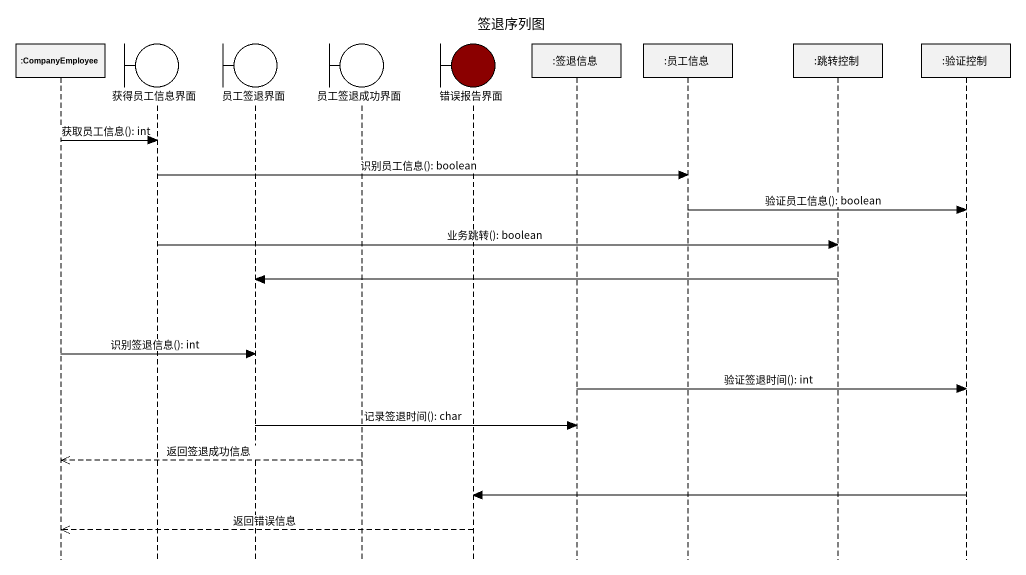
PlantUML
@startuml
title 签退序列图
hide footbox
participant ":CompanyEmployee" as CompanyEmployee
boundary 获得员工信息界面
boundary 员工签退界面
boundary 员工签退成功界面
boundary 错误报告界面 #8B0000
participant ":签退信息" as 签退信息
participant ":员工信息" as 员工信息
participant ":跳转控制" as 跳转控制
participant ":验证控制" as 验证控制

CompanyEmployee -> 获得员工信息界面 : 获取员工信息(): int
获得员工信息界面 -> 员工信息 : 识别员工信息(): boolean
员工信息 -> 验证控制 : 验证员工信息(): boolean
获得员工信息界面 -> 跳转控制 : 业务跳转(): boolean
跳转控制 -> 员工签退界面
CompanyEmployee -> 员工签退界面 : 识别签退信息(): int
签退信息 -> 验证控制 : 验证签退时间(): int
员工签退界面 -> 签退信息 : 记录签退时间(): char
员工签退成功界面 -->> CompanyEmployee : 返回签退成功信息
验证控制 -> 错误报告界面
错误报告界面 -->> CompanyEmployee : 返回错误信息
@enduml
